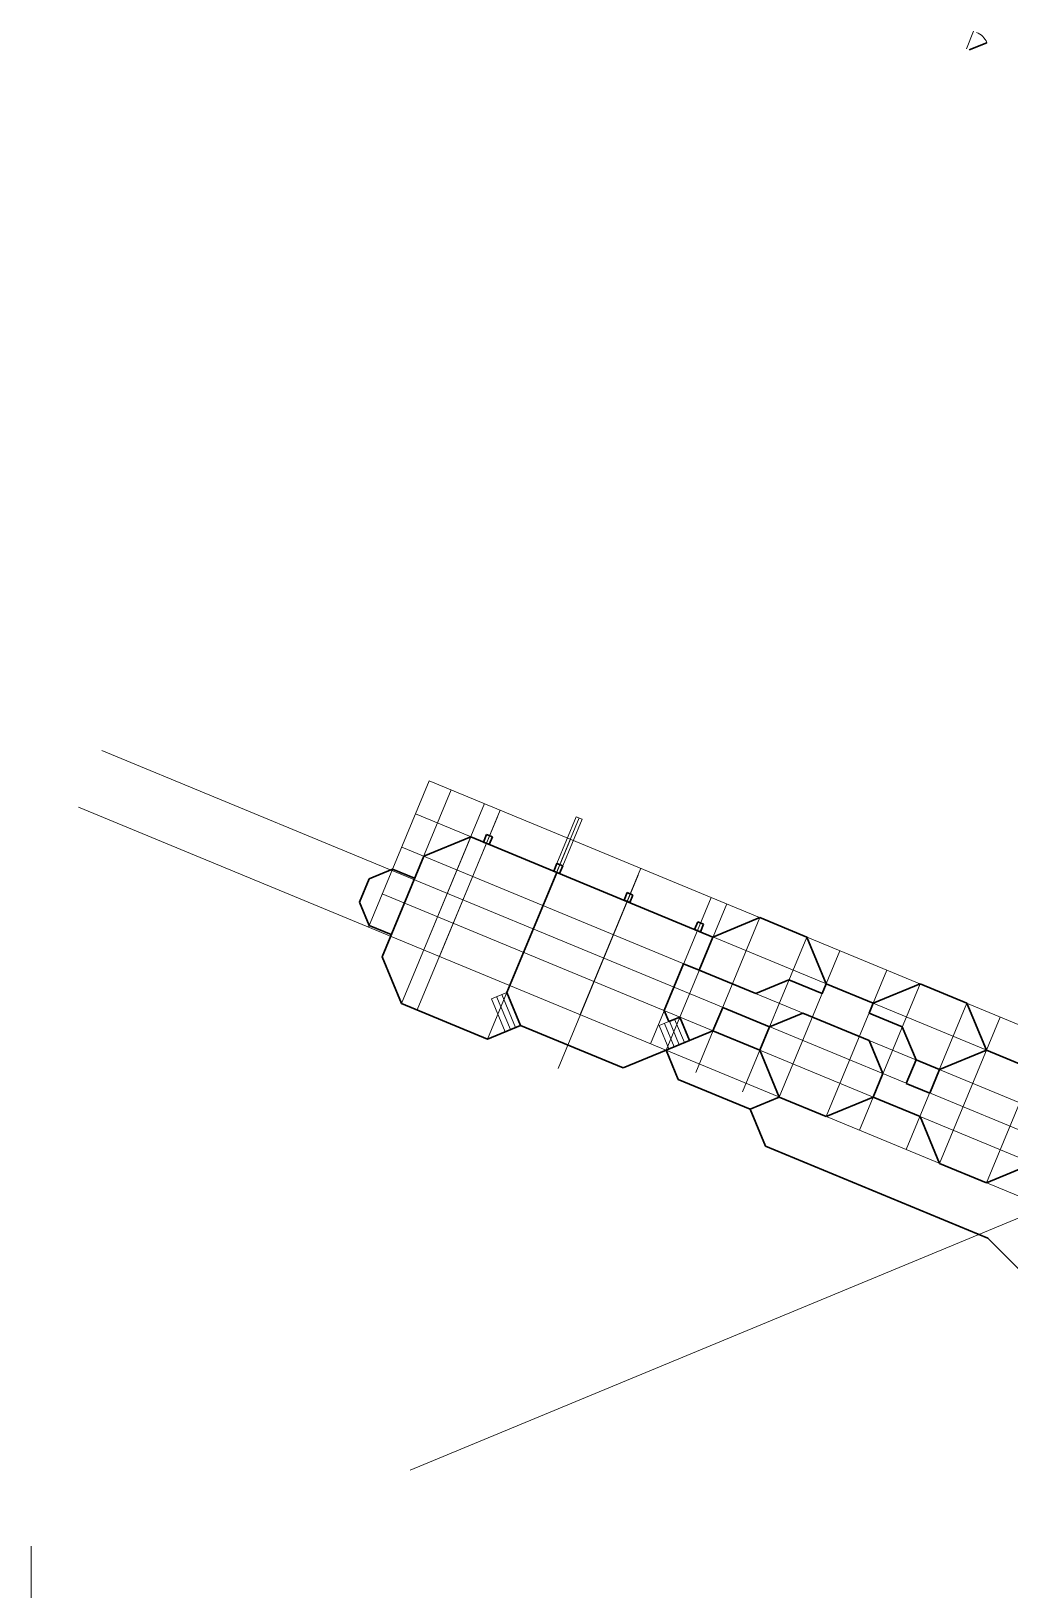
# Model space of a CAD drawing. Header units: inches. Extents: x 2775 to 35798, y 1675 to 10350.
# Drawn here: x 21980 to 23831, y 4886 to 7835 of the extents above; entities that cross this region are included whole.
import ezdxf

# ---------------------------------------------------------------- set-up
doc = ezdxf.new("R2010")
doc.units = ezdxf.units.IN
doc.header["$LTSCALE"] = 0.5
doc.header["$MEASUREMENT"] = 0
doc.linetypes.add('CENTER', pattern=[2, 1.25, -0.25, 0.25, -0.25])
for name, color, linetype, lineweight in [('BALCONY', 3, 'CONTINUOUS', 30), ('DOORS', 7, 'CONTINUOUS', 30), ('GRID', 1, 'CENTER', 20), ('LAYOUT', 6, 'CONTINUOUS', 9), ('MILLWORK', 7, 'CONTINUOUS', 20), ('WALLS', 7, 'CONTINUOUS', 30)]:
    doc.layers.add(name, color=color, linetype=linetype, lineweight=lineweight)
doc.layers.add('LLMASONRY', color=12, linetype='CONTINUOUS')

msp = doc.modelspace()

# ---------------------------------------------------------------- linework, layer by layer
at = {"layer": 'BALCONY', "color": 3, "ltscale": 50}
for p, q in [((22835.1178, 6300.76948), (22846.14565, 6296.2037)), ((22968.16541, 6245.68471), (22979.19326, 6241.11893)), ((23101.12585, 6190.63614), (23112.1537, 6186.07035)), ((23234.57208, 6135.38906), (23245.59993, 6130.82328)), ((23339.46722, 5795.10771), (23368.48224, 5725.11701)), ((23789.29375, 5550.89151), (23937.38729, 5402.8462))]:
    msp.add_line(p, q, dxfattribs=at)
at = {"layer": 'BALCONY', "color": 3, "ltscale": 150}
msp.add_line((23789.29375, 5550.89151), (23368.48224, 5725.11701), dxfattribs=at)
at = {"layer": 'DOORS', "lineweight": 9, "ltscale": 50}
msp.add_line((23748.71741, 7802.07879), (23762.48859, 7835.3407), dxfattribs=at)
at = {"layer": 'DOORS', "ltscale": 50}
msp.add_line((23754.26106, 7799.7836), (23787.51847, 7813.56562), dxfattribs=at)
at = {"layer": 'DOORS', "lineweight": 9, "ltscale": 50}
msp.add_arc((23754.26106, 7799.7836), 36, 22.50933614, 67.50933614, dxfattribs=at)
at = {"layer": 'GRID', "linetype": 'CENTER', "lineweight": 20, "ltscale": 50}
msp.add_line((22722.31364, 6273.96186), (22643.67085, 6083.86199), dxfattribs=at)
at = {"layer": 'GRID', "ltscale": 50}
for p, q in [((22842.96817, 5927.80871), (22680.36773, 5995.20659)), ((22905.52763, 5953.8379), (22842.96493, 5927.80089))]:
    msp.add_line(p, q, dxfattribs=at)
at = {"layer": 'LAYOUT', "color": 1, "ltscale": 150}
for p, q in [((25210.24502, 5191.95055), (22113.59252, 6474.03488)), ((25210.24455, 6153.86816), (22696.91245, 5112.33171)), ((21980.04963, 3122.05937), (21979.74895, 4968.08145))]:
    msp.add_line(p, q, dxfattribs=at)
at = {"layer": 'LAYOUT', "ltscale": 50}
for p, q in [((22732.66814, 6416.6971), (22617.95496, 6139.75496)), ((22659.60893, 6122.50964), (22774.27706, 6399.47042)), ((22722.37923, 6096.52129), (22837.04736, 6373.48208)), ((22861.57507, 6348.7736), (22709.94062, 5982.94863)), ((22751.94537, 6084.28023), (22866.6135, 6361.24102)), ((23016.48908, 6346.43574), (22842.96817, 5927.80871)), ((22811.06559, 6310.72766), (22680.37895, 5995.20195)), ((22884.99298, 6029.19546), (22999.66111, 6306.15625)), ((23127.9193, 6238.34254), (22976.28485, 5872.51757)), ((23018.0406, 5974.11069), (23132.70873, 6251.07148)), ((23151.08821, 5919.02592), (23265.75634, 6195.98671)), ((23180.65435, 5906.78486), (23295.32248, 6183.74565)), ((23236.87216, 5864.97013), (23358.09277, 6157.7573)), ((23325.57056, 5828.24692), (23446.79119, 6121.03412)), ((23394.89335, 5818.08499), (23509.56148, 6095.04578)), ((23483.59176, 5781.36181), (23598.25989, 6058.3226)), ((23546.36206, 5755.37347), (23661.03018, 6032.33426)), ((23635.06047, 5718.65029), (23749.7286, 5995.61108)), ((23697.83076, 5692.66195), (23812.49889, 5969.62273)), ((23786.52917, 5655.93877), (23901.1973, 5932.89955))]:
    msp.add_line(p, q, dxfattribs=at)
at = {"layer": 'LAYOUT', "ltscale": 150}
for p, q in [((24049.07534, 5871.67467), (22732.66814, 6416.6971)), ((24049.12819, 5547.2168), (22069.24931, 6366.93154)), ((24049.08731, 5798.1586), (22706.67628, 6353.9472)), ((24049.09929, 5724.64252), (22680.68443, 6291.1973)), ((24049.11621, 5620.73287), (22643.94682, 6202.50486))]:
    msp.add_line(p, q, dxfattribs=at)
at = {"layer": 'LLMASONRY', "color": 7, "linetype": 'Continuous', "lineweight": 30, "ltscale": 1.5}
for p, q in [((22835.11681, 6300.76707), (22841.0226, 6315.20223)), ((22841.01295, 6315.17865), (22852.10104, 6310.58793)), ((22852.10104, 6310.58793), (22846.14465, 6296.20129)), ((22968.16442, 6245.6823), (22974.07022, 6260.11746)), ((22974.06057, 6260.09388), (22985.14866, 6255.50316)), ((22985.14866, 6255.50316), (22979.19226, 6241.11652)), ((23101.12486, 6190.63372), (23107.03066, 6205.06889)), ((23107.02101, 6205.0453), (23118.1091, 6200.45458)), ((23118.1091, 6200.45458), (23112.1527, 6186.06794)), ((23234.57109, 6135.38664), (23240.47688, 6149.82181)), ((23240.46723, 6149.79822), (23251.55532, 6145.2075)), ((23251.55532, 6145.2075), (23245.59893, 6130.82086))]:
    msp.add_line(p, q, dxfattribs=at)
at = {"layer": 'MILLWORK', "ltscale": 50}
msp.add_line((22850.53169, 6004.17032), (22879.62528, 6016.24563), dxfattribs=at)
at = {"layer": 'MILLWORK', "ltscale": 10}
for p, q in [((22850.53169, 6004.17032), (22876.43698, 5941.75551)), ((22860.22955, 6008.19542), (22886.13485, 5945.78062)), ((22869.92741, 6012.22052), (22895.83271, 5949.80572))]:
    msp.add_line(p, q, dxfattribs=at)
at = {"layer": 'WALLS', "lineweight": 20, "ltscale": 50}
for p, q in [((22974.07022, 6260.11746), (23010.7856, 6348.79711)), ((22985.14866, 6255.50316), (23021.87379, 6344.20634)), ((23010.7856, 6348.79711), (23021.87379, 6344.20634)), ((23185.72181, 5960.9094), (23167.81098, 5953.51918)), ((23187.2368, 5961.4968), (23205.60534, 5917.18778)), ((23196.93637, 5965.51781), (23215.3049, 5921.20879)), ((23167.81098, 5953.51918), (23186.20621, 5909.14577)), ((23177.51722, 5957.52409), (23195.90578, 5913.16678))]:
    msp.add_line(p, q, dxfattribs=at)
at = {"layer": 'WALLS', "color": 4, "linetype": 'Continuous', "ltscale": 50}
for p, q in [((22811.06558, 6310.72765), (22722.31323, 6273.96285)), ((22663.44481, 6249.57718), (22619.16546, 6231.23489)), ((22600.89123, 6186.94921), (22619.19793, 6142.75576)), ((22643.60533, 6083.83485), (22680.37891, 5995.06127))]:
    msp.add_line(p, q, dxfattribs=at)
at = {"layer": 'WALLS', "color": 4, "ltscale": 50}
for p, q in [((22811.06558, 6310.72765), (23269.34071, 6120.99122)), ((22643.67085, 6083.86199), (22722.36731, 6273.93964)), ((22619.24935, 6231.26964), (22600.89123, 6186.94921)), ((22663.44481, 6249.57718), (22705.08079, 6232.33893)), ((22879.62528, 6016.24563), (22973.76655, 6243.36572)), ((22619.19793, 6142.75576), (22660.85128, 6125.51031)), ((22680.37891, 5995.06127), (22842.96817, 5927.80871)), ((22842.96493, 5927.80089), (22905.52763, 5953.8379)), ((22905.50644, 5953.82909), (23099.46807, 5873.43199)), ((23180.72703, 5906.9604), (23099.46807, 5873.43199))]:
    msp.add_line(p, q, dxfattribs=at)
at = {"layer": 'WALLS', "ltscale": 50}
for p, q in [((23358.09277, 6157.7573), (23269.34076, 6120.99135)), ((23483.57976, 6032.29155), (23446.79113, 6121.03399)), ((23243.35911, 6058.23722), (23350.4786, 6013.88732)), ((23413.20099, 6039.87023), (23350.4786, 6013.88732)), ((23475.95974, 6013.88666), (23483.57977, 6032.29151)), ((23483.57977, 6032.29151), (23572.2782, 5995.56838)), ((23661.03018, 6032.33426), (23572.2782, 5995.56838)), ((23269.33355, 5943.37495), (23287.76781, 5987.8997)), ((23287.76781, 5987.8997), (23376.46623, 5951.17651)), ((23572.2782, 5995.56838), (23564.66976, 5977.19152)), ((23786.51722, 5906.86857), (23749.7286, 5995.61108)), ((23177.06979, 5981.77987), (23185.72176, 5960.90938)), ((23206.63593, 5969.53881), (23185.72181, 5960.9094)), ((23206.63593, 5969.53881), (23225.00447, 5925.22979)), ((23439.27634, 5977.12305), (23376.4299, 5951.08876)), ((23439.27634, 5977.12305), (23564.75732, 5925.17108)), ((23269.40623, 5943.55049), (23180.72703, 5906.9604)), ((23269.40623, 5943.55049), (23358.10465, 5906.82733)), ((23358.10465, 5906.82733), (23376.4299, 5951.08876)), ((23627.44487, 5951.2148), (23653.46717, 5888.44319)), ((23203.61719, 5851.35275), (23180.6543, 5906.78474)), ((23358.10465, 5906.82733), (23394.8933, 5818.08488)), ((23564.75732, 5925.17108), (23590.70526, 5862.47672)), ((23786.51722, 5906.86857), (23697.76527, 5870.10277)), ((23875.21564, 5870.14541), (23786.51722, 5906.86857)), ((23635.08003, 5844.10456), (23653.46717, 5888.44319)), ((23653.46717, 5888.44319), (23697.76527, 5870.10277)), ((23697.76527, 5870.10277), (23679.40369, 5825.75356)), ((23339.46722, 5795.10771), (23203.61719, 5851.35275)), ((23572.34367, 5818.12752), (23590.72642, 5862.52781)), ((23635.08003, 5844.10456), (23679.40368, 5825.75355)), ((23339.46722, 5795.10771), (23394.8933, 5818.08488)), ((23572.34367, 5818.12752), (23483.59176, 5781.36181)), ((23697.83076, 5692.66195), (23661.04209, 5781.40436)), ((23786.52917, 5655.93877), (23697.83076, 5692.66195)), ((23875.28112, 5692.70455), (23786.52917, 5655.93877))]:
    msp.add_line(p, q, dxfattribs=at)
at = {"layer": 'WALLS', "color": 7, "ltscale": 50}
for p, q in [((23446.79113, 6121.03399), (23358.09277, 6157.7573)), ((23269.34076, 6120.99135), (23243.35912, 6058.23722)), ((23213.79297, 6070.47828), (23177.06981, 5981.77986)), ((23243.35911, 6058.23722), (23213.79297, 6070.47828)), ((23475.96455, 6013.89828), (23413.20099, 6039.87023)), ((23749.7286, 5995.61108), (23661.03015, 6032.33418)), ((23627.44487, 5951.2148), (23564.66976, 5977.19152)), ((23394.8933, 5818.08488), (23483.59176, 5781.36181)), ((23661.04209, 5781.40436), (23572.34367, 5818.12752))]:
    msp.add_line(p, q, dxfattribs=at)
at = {"layer": 'WALLS', "color": 4, "ltscale": 10}
msp.add_line((22879.62528, 6016.24563), (22905.53057, 5953.83082), dxfattribs=at)

doc.saveas('drawing.dxf')
